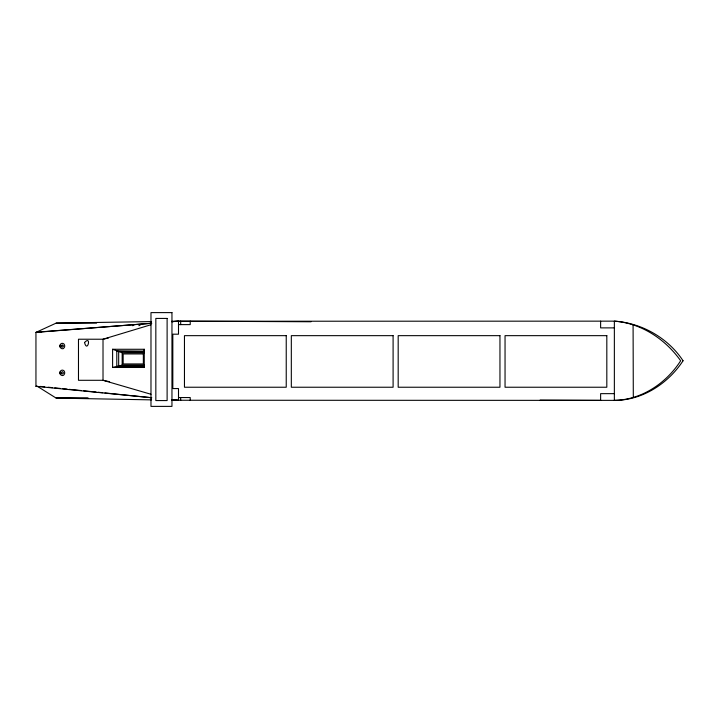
<?xml version="1.0" encoding="UTF-8"?>
<svg xmlns="http://www.w3.org/2000/svg" width="719" height="719" viewBox="0 0 719 719"><rect width="100%" height="100%" fill="white"/><g stroke="black" fill="none" stroke-linecap="round" stroke-linejoin="round"><path stroke-width="1.08" d="M60.01 372.397C59.246 375.219 63.551 377.062 64.485 373.988A3.343 3.343 0 0 0 64.53 371.822C63.946 369.162 60.037 369.773 60.01 372.397L62.176 374.06L63.272 373.341A1.456 1.456 0 0 0 63.29 372.397L62.229 371.615L61.268 372.846M112.604 367.472L144.258 367.472L144.339 365.126L122.167 365.126L112.604 367.472L112.604 349.272L144.258 349.272L144.339 352.75L122.167 352.75L112.604 349.272M60.18 344.922C58.661 347.816 63.308 350.719 64.485 347.223A3.343 3.343 0 0 0 64.53 345.057C64.063 342.828 60.764 342.702 60.18 344.922A3.343 3.343 0 0 0 60.135 347.088L61.924 346.019L60.01 345.632L62.176 347.286L63.272 346.576A1.456 1.456 0 0 0 63.29 345.632L62.229 344.85L61.268 346.082M61.313 373.143L60.135 373.853A3.343 3.343 0 0 1 60.18 371.687M151.565 321.582L56.154 323.119L35.95 332.376L35.95 386.31L151.772 397.742L104.938 392.942M171.769 400.249L614.359 400.375C641.519 399.944 666.306 383.218 680.659 360.767C665.372 339.152 641.132 323.11 614.359 321.15L171.769 321.258M132.566 325.698L133.779 325.33M138.839 325.698L140.052 325.33M150.981 324.736L103.015 339.224L78.479 339.224L78.479 380.297L103.015 380.297L109.594 381.699M35.95 386.31L36.948 386.076L56.154 398.101L151.565 399.872M108.407 338.029L103.015 339.224L103.015 380.297L150.981 394.264M35.95 332.376L151.772 323.262L36.948 332.142L41.432 332.07M144.321 365.638L118.671 365.98L118.671 351.483L144.321 351.995M144.303 366.214L116.793 366.447L116.793 350.8L144.303 351.133M56.154 323.119L96.589 323.119M178.501 324.611L190.22 324.611L190.22 321.15M614.359 327.882L600.626 327.882L600.626 321.15M614.359 393.653L600.626 393.653L600.626 400.375L540.104 400.124M178.501 397.553L190.22 397.553L190.22 400.375M87.601 398.101L56.154 398.101L88.608 398.236M311.057 321.752L178.501 321.15L171.814 321.672L178.501 321.15L178.501 334.191L172.821 334.191L172.821 388.566L178.501 388.566L178.501 400.375L171.823 399.719L178.501 400.375M40.291 386.418L44.749 386.867M48.092 387.208L52.55 387.658M54.779 387.883L60.351 388.44M62.58 388.664L67.038 389.123M69.267 389.347L81.535 390.579M83.764 390.803L96.022 392.044M98.251 392.268L102.709 392.718M633.088 324.853L633.304 397.445M180.685 321.15L180.685 324.611M180.685 397.553L180.685 400.375M144.258 349.272L144.258 367.472M122.167 352.75L122.167 365.126M84.527 342.514C87.394 353.541 91.825 334.703 84.527 342.514M683.05 360.767C668.041 383.667 642.265 400.465 614.359 400.375L614.359 321.15C641.591 322.885 668.095 337.948 683.05 360.767M171.958 312.612L150.981 312.612L150.981 406.388L171.958 406.388L171.958 312.612M167.114 318.427L155.834 318.427L155.834 400.573L167.114 400.573L167.114 318.427M286.234 335.656L184.459 335.656L184.459 387.235L286.234 387.235L286.234 335.656M393.095 335.656L291.321 335.656L291.321 387.235L393.095 387.235L393.095 335.656M499.957 335.656L398.182 335.656L398.182 387.235L499.957 387.235L499.957 335.656M606.818 335.656L505.044 335.656L505.044 387.235L606.818 387.235L606.818 335.656M143.351 353.937L123.156 353.937L123.156 363.94L143.351 363.94L143.351 353.937"/></g></svg>
